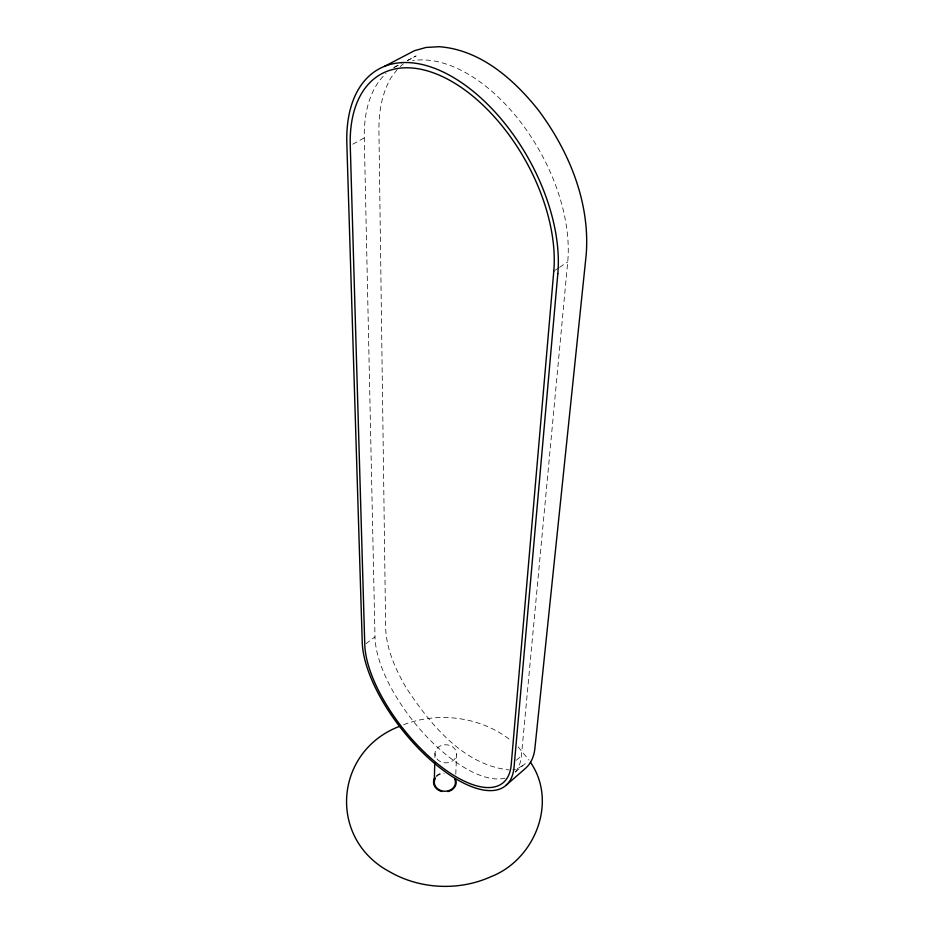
<?xml version="1.0" encoding="UTF-8"?>
<svg xmlns="http://www.w3.org/2000/svg" width="933" height="933" viewBox="0 0 933 933"><rect width="100%" height="100%" fill="white"/><g stroke="black" fill="none" stroke-linecap="round" stroke-linejoin="round"><path stroke-width="0.7" stroke-dasharray="4.67 3.5" d="M434.883 757.514L434.988 753.234M455.782 774.238L456.61 754.296A10.823 9.038 1.9 0 0 440.784 745.747A10.823 9.038 1.9 0 0 439.991 761.386A10.823 9.038 1.9 0 0 456.61 754.296M515.179 772.046A103.4 44.656 51.4 0 0 521.407 755.87L567.719 261.963A144.382 84.297 60.7 0 0 520.462 121.861A144.382 84.297 60.7 0 0 412.573 60.633M397.225 69.532L391.16 77.451C381.924 93.172 378.868 111.587 378.915 129.605L385.667 628.515C386.554 649.671 395.627 669.451 406.042 687.516L405.983 687.423C429.938 723.833 462.873 764.943 509.091 769.923M400.164 66.628L403.383 63.829M515.506 771.976C535.519 754.307 520.229 769.737 512.835 769.795M516.322 760.267L521.407 755.87M365.899 643.782L374.984 636.866L364.29 137.874A144.382 84.297 60.7 0 1 386.029 73.427M554.948 270.337L558.435 268.051M559.59 267.293L567.719 261.963M352.802 144.183L364.29 137.874M407.429 60.622L416.153 55.922L407.558 60.458M394.029 67.573L401.412 63.689M403.627 724.719C439 711.121 481.486 716.894 511.214 740.697M518.118 746.89L528.999 760.057M436.621 776.583A10.578 8.957 1.9 0 1 444.248 773.34M436.049 776.186A11.324 9.598 1.9 0 1 443.035 772.816M505.091 778.11A103.4 44.656 51.4 0 1 424.328 734.108A103.4 44.656 51.4 0 1 374.984 636.866M393.854 67.479A144.382 84.297 60.7 0 1 400.105 64.225"/><path stroke-width="1.4" d="M434.288 781.726L434.743 763.206M505.989 785.329L525.99 767.906C531.378 762.937 534.084 755.87 534.854 748.709L586.204 254.592C590.251 202.356 569.025 151.018 538.131 109.814C513.558 79.013 480.25 49.764 439.245 46.708L426.019 47.455L414.38 50.732L384.349 66.418M399.802 726.236C334.422 750.948 327.261 838.324 389.446 871.644L389.551 871.702C419.955 889.312 458.709 891.167 490.723 876.787L490.828 876.74C534.516 859.899 558.074 802.31 530.411 762.203M455.386 778.88A11.324 9.598 1.9 0 1 447.852 791.581M441.962 791.546A11.324 9.598 1.9 0 1 434.766 777.854M454.698 779.102A10.578 8.957 1.9 0 1 444.353 791.242A10.578 8.957 1.9 0 1 435.431 778.145M553.794 271.106L511.226 764.663A103.855 44.119 51.5 0 1 436.481 762.972A103.855 44.119 51.5 0 1 364.768 644.645L350.26 145.583A145.268 83.585 60.5 0 1 455.339 83.597A145.268 83.585 60.5 0 1 553.794 271.106M557.829 273.591L514.071 766.984A107.657 45.74 51.5 0 1 436.586 765.13A107.657 45.74 51.5 0 1 362.249 642.58L346.831 143.472A150.598 86.676 60.5 0 1 455.794 78.908A150.598 86.676 60.5 0 1 557.829 273.591"/></g></svg>
